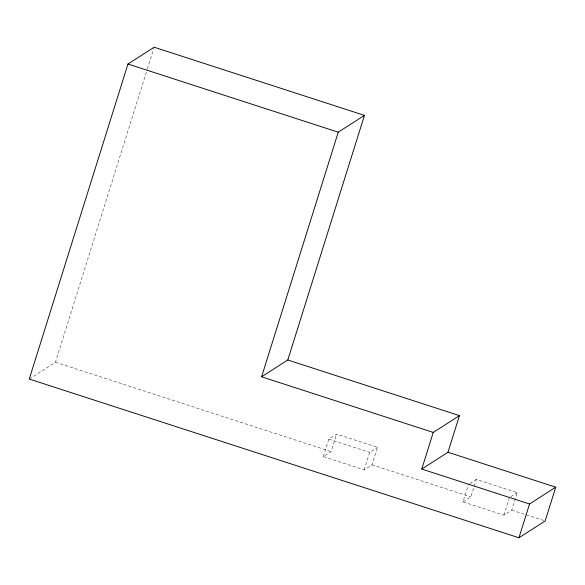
<?xml version="1.0" encoding="UTF-8"?>
<svg xmlns="http://www.w3.org/2000/svg" width="585" height="585" viewBox="0 0 585 585"><rect width="100%" height="100%" fill="white"/><g stroke="black" fill="none" stroke-linecap="round" stroke-linejoin="round"><path stroke-width="0.44" stroke-dasharray="2.92 2.19" d="M29.25 379.043L55.458 362.239L147.091 69.849M147.362 68.979L153.906 48.094M323.293 456.607L328.777 439.123L336.602 434.099L377.486 447.357L372.002 464.841L364.177 469.857L323.293 456.607L331.125 451.591L336.602 434.099M364.177 469.857L369.654 452.373L377.486 447.357M515.37 498.471L511.714 510.127L503.89 515.144L463.006 501.893L468.49 484.409M463.006 501.893L470.837 496.877L476.314 479.386L517.198 492.643L515.634 497.638M503.89 515.144L509.367 497.659M469.909 483.495L476.314 479.386M510.793 496.745L517.198 492.643M328.777 439.123L369.654 452.373M55.458 362.239L331.125 451.591M372.002 464.841L470.837 496.877M511.714 510.127L544.306 520.694"/><path stroke-width="0.88" d="M287.805 359.987L459.452 415.621L433.244 432.425L261.597 376.791L287.805 359.987L364.462 115.391L154.177 47.224L127.969 64.028L29.25 379.043L518.953 537.776L545.161 520.972L555.75 487.188L447.971 452.256L421.763 469.06L529.542 503.992L555.75 487.188M261.597 376.791L338.247 132.188L364.462 115.391M421.763 469.06L433.244 432.425M447.971 452.256L459.452 415.621M518.953 537.776L529.542 503.992M127.969 64.028L338.247 132.188"/></g></svg>
